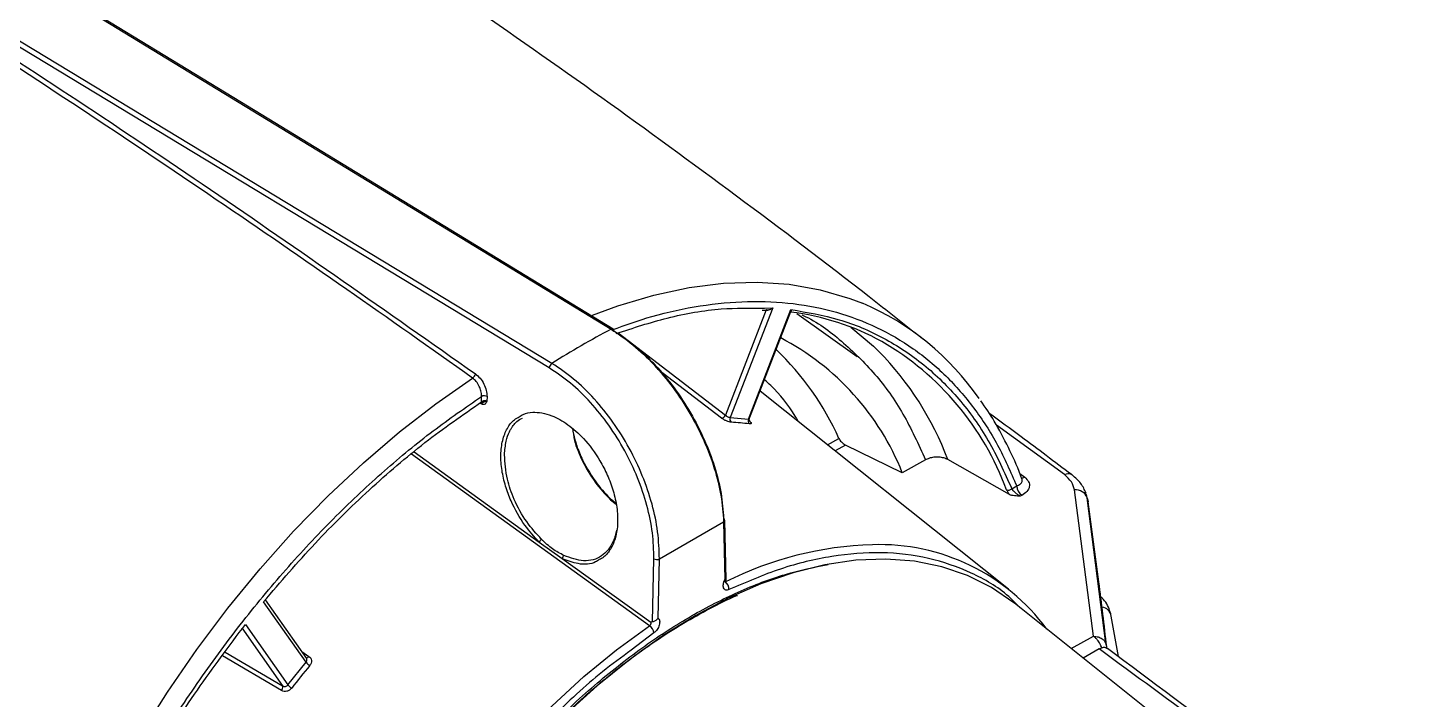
# Model space of a CAD drawing. Extents: x 7 to 135, y 3 to 97.
# Drawn here: x 99.84 to 105.27, y 9.06 to 11.7 of the extents above; entities that cross this region are included whole.
import ezdxf

# ---------------------------------------------------------------- set-up
doc = ezdxf.new("R2010")
doc.units = 0
doc.header["$MEASUREMENT"] = 0
doc.layers.add('OBJECT', color=7, linetype='CONTINUOUS')

msp = doc.modelspace()

# ---------------------------------------------------------------- linework, layer by layer
at = {"layer": 'OBJECT'}
for p, q in [((99.1299, 12.3403), (102.1244, 10.5148)), ((101.8818, 10.3631), (98.8763, 12.1823)), ((101.8921, 10.3807), (98.8866, 12.1999)), ((102.7568, 10.5981), (102.5904, 10.1692)), ((102.6619, 10.1628), (102.8283, 10.5917)), ((102.7246, 10.5975), (102.7568, 10.5981)), ((102.7319, 10.5909), (102.5719, 10.1784)), ((102.664, 10.1601), (102.8285, 10.5842)), ((102.7161, 10.5893), (102.7394, 10.5892)), ((103.0884, 10.406), (102.8513, 10.5757)), ((102.1244, 10.5148), (102.1342, 10.5088)), ((102.1517, 10.5001), (102.5719, 10.1784)), ((102.5567, 10.1663), (102.3057, 10.3585)), ((103.6808, 9.4959), (102.7075, 10.2723)), ((101.6164, 10.2302), (101.6168, 10.2513)), ((101.638, 10.251), (101.6376, 10.2326)), ((102.5904, 10.1692), (102.6619, 10.1628)), ((103.8994, 9.945), (103.6332, 10.1388)), ((102.9716, 10.0617), (103.0162, 10.0865)), ((103.0426, 10.061), (103.0013, 10.038)), ((103.2647, 9.9525), (103.0426, 10.061)), ((102.2745, 9.3532), (101.3417, 10.0253)), ((101.3521, 10.0342), (101.8425, 9.6808)), ((103.3554, 10.0031), (103.2647, 9.9525)), ((103.6843, 9.867), (103.4429, 10.0038)), ((103.7251, 9.9489), (103.7444, 9.9349)), ((103.6933, 9.8899), (103.7126, 9.9007)), ((102.1174, 9.8512), (102.1453, 9.8312)), ((102.1262, 9.8446), (102.1183, 9.8502)), ((102.1214, 9.8467), (102.1434, 9.8289)), ((102.1443, 9.8315), (102.1262, 9.8446)), ((103.7332, 9.8639), (103.7267, 9.8603)), ((104.0131, 9.3115), (103.9393, 9.885)), ((103.9829, 9.87), (103.9803, 9.8765)), ((103.9889, 9.8546), (103.9829, 9.87)), ((103.9861, 9.8645), (103.9841, 9.8704)), ((103.9891, 9.8532), (103.9863, 9.867)), ((104.0619, 9.2833), (103.9889, 9.8546)), ((104.0638, 9.279), (103.9907, 9.8492)), ((102.3128, 9.6149), (102.5645, 9.7602)), ((102.5645, 9.7602), (102.5697, 9.5337)), ((102.5743, 9.5325), (102.5689, 9.7667)), ((101.8425, 9.6808), (101.9327, 9.6159)), ((101.9327, 9.6159), (102.2789, 9.3664)), ((102.2861, 9.368), (102.2916, 9.6152)), ((102.3076, 9.3824), (102.3128, 9.6149)), ((100.9315, 9.224), (100.7695, 9.4545)), ((100.9292, 9.2102), (100.7628, 9.447)), ((105.2701, 8.1915), (103.704, 9.4408)), ((100.6772, 9.3448), (100.8372, 9.1171)), ((100.6913, 9.358), (100.8577, 9.1212)), ((102.2861, 9.368), (102.2789, 9.3664)), ((104.1109, 9.232), (104.0829, 9.3909)), ((102.2916, 9.3249), (102.2026, 9.2576)), ((103.9266, 9.2633), (104.0131, 9.3115)), ((104.0131, 9.3115), (104.0132, 9.3115)), ((100.8326, 9.0992), (100.6012, 9.235)), ((100.6117, 9.2494), (100.8372, 9.1171)), ((100.9119, 9.2519), (100.9402, 9.2331)), ((104.0353, 9.2625), (103.9728, 9.2264)), ((104.0661, 9.2664), (104.0659, 9.2681)), ((104.0661, 9.2649), (104.0661, 9.2664)), ((100.8577, 9.1212), (100.9292, 9.2102))]:
    msp.add_line(p, q, dxfattribs=at)
at = {"layer": 'OBJECT', "flags": 128}
for points in [[(102.1314, 10.5152), (100.6458, 11.4208), (99.1369, 12.3408)], [(102.0509, 10.57), (102.1503, 10.6067), (102.2912, 10.6487), (102.4294, 10.6783), (102.5644, 10.6952), (102.6954, 10.6994), (102.8219, 10.6908), (102.9433, 10.6695), (103.059, 10.6356), (103.1086, 10.6165)], [(103.0632, 10.5228), (103.1524, 10.4479), (103.173, 10.4279)], [(99.7219, 7.6315), (99.7756, 7.8179), (99.8383, 8.005), (99.9098, 8.1918), (99.9897, 8.3775), (100.0777, 8.5613), (100.1733, 8.7422), (100.2761, 8.9195), (100.3856, 9.0923), (100.5013, 9.2598), (100.6227, 9.4212), (100.7492, 9.5759), (100.8803, 9.723), (101.0152, 9.8619), (101.1534, 9.9919), (101.2943, 10.1125), (101.4371, 10.223), (101.5813, 10.3231)], [(101.6164, 10.2302), (101.6163, 10.228), (101.6159, 10.2262), (101.615, 10.2247), (101.6138, 10.2237), (101.6124, 10.2231), (101.6106, 10.2231), (101.6087, 10.2235), (101.6078, 10.2238)], [(103.927, 9.9457), (103.9281, 9.9451), (103.9302, 9.9436)], [(102.1214, 9.8467), (102.1227, 9.8474), (102.1238, 9.8478), (102.1248, 9.8479), (102.1256, 9.8478), (102.1262, 9.8473), (102.1264, 9.8466), (102.1265, 9.8457), (102.1262, 9.8446)], [(103.9907, 9.8492), (103.9922, 9.8398), (103.9922, 9.8383)], [(103.704, 9.4408), (103.7016, 9.4428), (103.6145, 9.5026), (103.5201, 9.5499), (103.419, 9.5844), (103.312, 9.6059), (103.1995, 9.6144), (103.0824, 9.6096), (102.9613, 9.5917), (102.8371, 9.5607), (102.7105, 9.5169), (102.5822, 9.4605), (102.4532, 9.3919), (102.3242, 9.3115), (102.1959, 9.2198), (102.0693, 9.1175), (101.9451, 9.005)], [(100.941, 7.5117), (101.0019, 7.6804), (101.0719, 7.8482), (101.1504, 8.0142), (101.237, 8.1772), (101.3311, 8.3363), (101.4321, 8.4904), (101.5394, 8.6385), (101.6522, 8.7798), (101.77, 8.9132), (101.8919, 9.0381), (102.0171, 9.1535), (102.145, 9.2587), (102.2745, 9.3532)], [(104.0661, 9.2664), (104.066, 9.2694), (104.0638, 9.279)]]:
    msp.add_lwpolyline(points, dxfattribs=at)
at = {"layer": 'OBJECT'}
for centre, radius, start, end in [((102.6991, 9.6501), 1.0495, 34.3991, 67.0351), ((102.6996, 9.5776), 1.0127, 61.3843, 82.729), ((103.5425, 7.79), 3.0717, 117.4955, 122.4991), ((102.1281, 10.5098), 0.00621, 351.1465, 126.4154), ((102.029, 9.6507), 1.0791, 23.8199, 46.5938), ((102.3159, 9.5755), 1.0209, 21.6703, 62.4368), ((102.6239, 9.4994), 1.1179, 20.2215, 59.8977), ((101.9056, 10.3609), 0.0239, 124.3432, 174.8174), ((102.3006, 9.5746), 1.2203, 20.5924, 44.3653), ((101.5667, 10.3447), 0.0261, 303.878, 349.2907), ((101.6099, 10.2218), 0.00639, 356.9401, 31.2317), ((101.6271, 10.2301), 0.0236, 62.5085, 115.8294), ((102.5529, 10.1865), 0.0206, 280.6874, 336.986), ((102.6062, 10.1628), 0.017, 157.8842, 227.4941), ((102.677, 10.156), 0.0166, 155.8062, 227.1074), ((102.5429, 9.1708), 0.9808, 82.8057, 86.9753), ((103.914, 9.9171), 0.0314, 65.5466, 117.7359), ((103.6802, 9.9023), 0.018, 246.0578, 316.3418), ((103.7581, 9.902), 0.0455, 181.6244, 236.743), ((103.736, 9.9513), 0.0185, 247.0012, 297.0448), ((103.9439, 9.8369), 0.0484, 21.5678, 95.5173), ((102.3144, 9.3007), 1.7638, 18.1182, 18.3036), ((102.5619, 9.7665), 0.00677, 292.0221, 67.7669), ((101.8635, 9.6713), 0.023, 120.3897, 155.5937), ((103.1887, 8.2975), 1.3736, 91.7265, 116.6914), ((103.1743, 8.8544), 0.8165, 36.4555, 91.8928), ((101.9472, 9.6161), 0.0145, 123.4851, 180.9389), ((102.3025, 9.6362), 0.0236, 242.5085, 295.8294), ((102.5493, 9.4961), 0.0364, 357.7676, 51.984), ((104.0414, 9.3845), 0.042, 8.8459, 82.4489), ((102.2498, 9.3189), 0.0423, 8.2541, 54.1987), ((103.9781, 6.6849), 3.9394, 140.3804, 142.0304), ((100.9295, 9.2401), 0.0128, 268.894, 326.8471), ((100.9712, 9.2417), 0.0524, 216.8577, 238.2438), ((100.8182, 9.1125), 0.0196, 317.4247, 13.7184), ((100.9049, 9.1617), 0.0621, 220.5985, 238.5846)]:
    msp.add_arc(centre, radius, start, end, dxfattribs=at)
for points, knots in [([(101.5813, 10.3231), (101.417, 10.4395), (101.0827, 10.6764), (100.5717, 11.0274), (100.0433, 11.3819), (99.513, 11.7278), (98.9855, 12.0628), (98.4652, 12.384), (97.9411, 12.6991), (97.5904, 12.9023), (97.4144, 13.0042)], [0, 0, 0, 0, 0.118989, 0.241992, 0.369009, 0.500039, 0.623805, 0.748387, 0.873785, 1, 1, 1, 1]), ([(97.4243, 13.0219), (97.773, 12.8182), (98.4702, 12.411), (99.5141, 11.7548), (100.5556, 11.0691), (101.2469, 10.583), (101.5924, 10.3399)], [0, 0, 0, 0, 0.25003, 0.5000579, 0.7500548, 1, 1, 1, 1]), ([(103.344, 10.4768), (103.2746, 10.5318), (103.035, 10.7218), (102.6163, 11.0373), (102.0883, 11.4236), (101.5511, 11.7994), (101.1087, 12.0994), (100.8429, 12.2703), (100.7614, 12.3227)], [0, 0, 0, 0, 0.083949, 0.289789, 0.495873, 0.702164, 0.908626, 1, 1, 1, 1]), ([(102.1275, 10.5125), (102.1798, 10.5311), (102.2969, 10.5727), (102.4748, 10.6098), (102.6604, 10.6275), (102.8394, 10.6192), (103.0087, 10.5853), (103.166, 10.5261), (103.3094, 10.4424), (103.4368, 10.3361), (103.5469, 10.2092), (103.6405, 10.0655), (103.6887, 9.9553), (103.7126, 9.9007)], [0, 0, 0, 0, 0.073937, 0.165467, 0.258957, 0.353004, 0.447496, 0.541994, 0.636041, 0.729525, 0.821061, 0.911248, 1, 1, 1, 1]), ([(102.1435, 10.4976), (102.2106, 10.5197), (102.351, 10.5659), (102.5461, 10.5989), (102.6688, 10.5979), (102.7246, 10.5975)], [0, 0, 0, 0, 0.3328913, 0.6964746, 1, 1, 1, 1]), ([(102.7568, 10.5981), (102.7551, 10.5967), (102.7517, 10.594), (102.7461, 10.5913), (102.7413, 10.59), (102.7376, 10.5897), (102.7344, 10.5899), (102.7327, 10.5906), (102.7319, 10.5909)], [0, 0, 0, 0, 0.249829, 0.499343, 0.644997, 0.775034, 0.892148, 1, 1, 1, 1]), ([(102.8283, 10.5917), (102.8921, 10.5808), (103.0203, 10.5588), (103.194, 10.4846), (103.3518, 10.3807), (103.489, 10.2452), (103.6059, 10.0836), (103.6642, 9.9543), (103.6933, 9.8899)], [0, 0, 0, 0, 0.165461, 0.332207, 0.5, 0.667784, 0.834534, 1, 1, 1, 1]), ([(102.8283, 10.5917), (102.8287, 10.5901), (102.8293, 10.5872), (102.8287, 10.5852), (102.8284, 10.5843)], [0, 0, 0, 0, 0.543159, 1, 1, 1, 1]), ([(102.8705, 10.5711), (102.8725, 10.5702), (102.9301, 10.5458), (103.0283, 10.4702), (103.1604, 10.343), (103.2715, 10.1876), (103.3275, 10.0644), (103.3554, 10.0031)], [0, 0, 0, 0, 0.008989, 0.257952, 0.506901, 0.75437, 1, 1, 1, 1]), ([(102.1244, 10.5148), (102.1529, 10.4955), (102.21, 10.4571), (102.2921, 10.3781), (102.3678, 10.2871), (102.4342, 10.1861), (102.4893, 10.0787), (102.5301, 9.9699), (102.5576, 9.8612), (102.5621, 9.7944), (102.5645, 9.7602)], [0, 0, 0, 0, 0.125536, 0.250753, 0.375675, 0.500324, 0.624651, 0.75007, 0.872262, 1, 1, 1, 1]), ([(102.1342, 10.5088), (102.1621, 10.49), (102.2177, 10.4526), (102.298, 10.3754), (102.3719, 10.2868), (102.4369, 10.1879), (102.4907, 10.0831), (102.531, 9.9762), (102.5577, 9.8705), (102.5622, 9.8053), (102.5645, 9.7728)], [0, 0, 0, 0, 0.125719, 0.250525, 0.375694, 0.500217, 0.625479, 0.750016, 0.875168, 1, 1, 1, 1]), ([(102.3128, 9.6149), (102.3118, 9.65), (102.3099, 9.7186), (102.2862, 9.8298), (102.2487, 9.9406), (102.1967, 10.0496), (102.1327, 10.152), (102.0588, 10.2437), (101.9777, 10.3232), (101.9207, 10.3615), (101.8921, 10.3807)], [0, 0, 0, 0, 0.128141, 0.25071, 0.37607, 0.500341, 0.624825, 0.749582, 0.874632, 1, 1, 1, 1]), ([(101.6168, 10.2513), (101.6168, 10.2551), (101.6167, 10.2622), (101.6139, 10.2757), (101.6077, 10.2922), (101.5962, 10.3104), (101.5862, 10.3189), (101.5813, 10.3231)], [0, 0, 0, 0, 0.149148, 0.282417, 0.50059, 0.756832, 1, 1, 1, 1]), ([(101.5924, 10.3399), (101.5987, 10.3346), (101.6113, 10.3239), (101.6264, 10.3005), (101.6365, 10.2748), (101.6375, 10.259), (101.638, 10.251)], [0, 0, 0, 0, 0.250228, 0.500087, 0.750006, 1, 1, 1, 1]), ([(102.2916, 9.6152), (102.2908, 9.6488), (102.2891, 9.7158), (102.2663, 9.8242), (102.2297, 9.9332), (102.1789, 10.0399), (102.1164, 10.1401), (102.0441, 10.2298), (101.9651, 10.3072), (101.9096, 10.3445), (101.8818, 10.3631)], [0, 0, 0, 0, 0.1256658, 0.2505387, 0.3756704, 0.5002271, 0.6254859, 0.7500199, 0.8751766, 1, 1, 1, 1]), ([(102.8581, 10.1523), (102.8539, 10.1595), (102.8233, 10.2132), (102.7786, 10.2687), (102.7332, 10.309), (102.7247, 10.3165)], [0, 0, 0, 0, 0.112275, 0.83467, 1, 1, 1, 1]), ([(99.807, 7.646), (99.8309, 7.7283), (99.8791, 7.8941), (99.9728, 8.1459), (100.0828, 8.3999), (100.2103, 8.6533), (100.3536, 8.9026), (100.511, 9.1434), (100.6803, 9.3728), (100.8592, 9.5875), (101.0447, 9.7846), (101.2342, 9.9617), (101.4249, 10.1194), (101.5532, 10.2076), (101.6168, 10.2513)], [0, 0, 0, 0, 0.080321, 0.16194, 0.244772, 0.329378, 0.414487, 0.5, 0.585518, 0.670628, 0.755228, 0.838065, 0.919682, 1, 1, 1, 1]), ([(100.7628, 9.447), (100.8292, 9.5245), (100.9624, 9.68), (101.1749, 9.8877), (101.3934, 10.0755), (101.5422, 10.1787), (101.6164, 10.2302)], [0, 0, 0, 0, 0.249262, 0.5, 0.750738, 1, 1, 1, 1]), ([(101.6086, 10.2256), (101.6094, 10.2252), (101.6111, 10.2245), (101.6146, 10.2243), (101.6172, 10.2255), (101.619, 10.2263)], [0, 0, 0, 0, 0.23724, 0.478969, 1, 1, 1, 1]), ([(101.6376, 10.2326), (101.6355, 10.228), (101.6324, 10.2212), (101.625, 10.2189), (101.6201, 10.2196), (101.6175, 10.2209), (101.6162, 10.2215)], [0, 0, 0, 0, 0.500411, 0.749563, 0.874847, 1, 1, 1, 1]), ([(101.6376, 10.2326), (101.6361, 10.2332), (101.6338, 10.2341), (101.63, 10.2344), (101.6264, 10.2343), (101.6227, 10.2335), (101.6191, 10.232), (101.6173, 10.2308), (101.6164, 10.2302)], [0, 0, 0, 0, 0.239892, 0.367317, 0.499487, 0.699788, 0.837499, 1, 1, 1, 1]), ([(101.619, 10.2263), (101.6216, 10.2278), (101.6258, 10.2302), (101.6326, 10.2324), (101.6359, 10.2325), (101.6376, 10.2326)], [0, 0, 0, 0, 0.41307, 0.690928, 1, 1, 1, 1]), ([(103.7328, 9.9283), (103.7311, 9.9332), (103.716, 9.9767), (103.6805, 10.0526), (103.6294, 10.1507), (103.5903, 10.2081), (103.5723, 10.2345)], [0, 0, 0, 0, 0.042292, 0.37729, 0.713916, 1, 1, 1, 1]), ([(101.8425, 9.6808), (101.8232, 9.7018), (101.7801, 9.7486), (101.7363, 9.8274), (101.7088, 9.9013), (101.6946, 9.963), (101.6903, 10.0243), (101.6973, 10.0808), (101.7157, 10.1272), (101.7386, 10.1583), (101.7576, 10.1685), (101.7642, 10.172)], [0, 0, 0, 0, 0.136879, 0.305055, 0.401289, 0.50431, 0.612411, 0.723242, 0.834071, 0.942167, 1, 1, 1, 1]), ([(101.7063, 10.0232), (101.7078, 10.0413), (101.7104, 10.0746), (101.722, 10.1062), (101.7315, 10.1243), (101.7376, 10.1336), (101.7434, 10.1414), (101.7489, 10.1476), (101.7588, 10.1578), (101.7687, 10.1628), (101.7766, 10.1667)], [0, 0, 0, 0, 0.276876, 0.505744, 0.583894, 0.654327, 0.717044, 0.772044, 0.819326, 1, 1, 1, 1]), ([(101.7642, 10.172), (101.7691, 10.1753), (101.7844, 10.1856), (101.8259, 10.1923), (101.8859, 10.1826), (101.9552, 10.1439), (102.0215, 10.0848), (102.0739, 10.0141), (102.1107, 9.9426), (102.1337, 9.8805), (102.1479, 9.816), (102.1512, 9.7536), (102.143, 9.6981), (102.124, 9.6538), (102.1016, 9.6248), (102.0837, 9.6152), (102.0776, 9.6119)], [0, 0, 0, 0, 0.02924, 0.091517, 0.200352, 0.288936, 0.37752, 0.486357, 0.548634, 0.615305, 0.685265, 0.756994, 0.828724, 0.898686, 0.96536, 1, 1, 1, 1]), ([(102.5947, 10.1502), (102.592, 10.1506), (102.5866, 10.1513), (102.576, 10.1551), (102.5654, 10.1603), (102.5596, 10.1643), (102.5567, 10.1663)], [0, 0, 0, 0, 0.24998, 0.499782, 0.749127, 1, 1, 1, 1]), ([(102.5719, 10.1784), (102.5726, 10.1778), (102.574, 10.1765), (102.577, 10.1742), (102.5812, 10.1718), (102.5863, 10.1697), (102.5891, 10.1694), (102.5904, 10.1692)], [0, 0, 0, 0, 0.139818, 0.270029, 0.501055, 0.752073, 1, 1, 1, 1]), ([(102.6619, 10.1628), (102.663, 10.1627), (102.6648, 10.1626), (102.665, 10.1635), (102.6652, 10.1639)], [0, 0, 0, 0, 0.612522, 1, 1, 1, 1]), ([(102.6644, 10.156), (102.6644, 10.156), (102.6646, 10.1559), (102.6645, 10.1567), (102.6642, 10.1592), (102.665, 10.1622), (102.6654, 10.1637)], [0, 0, 0, 0, 0.042202, 0.239086, 0.619994, 1, 1, 1, 1]), ([(103.927, 9.9457), (103.8615, 9.9949), (103.7545, 10.0751), (103.6462, 10.1549), (103.6042, 10.1858)], [0, 0, 0, 0, 0.611773, 1, 1, 1, 1]), ([(101.9728, 10.127), (101.9747, 10.1111), (101.9796, 10.0708), (102.0106, 9.9965), (102.0579, 9.9142), (102.1006, 9.8687), (102.1214, 9.8467)], [0, 0, 0, 0, 0.16678, 0.421361, 0.719673, 1, 1, 1, 1]), ([(101.9764, 10.105), (101.9802, 10.0896), (101.9887, 10.0558), (102.0175, 9.9883), (102.0629, 9.9114), (102.1065, 9.8653), (102.1262, 9.8446)], [0, 0, 0, 0, 0.164932, 0.364508, 0.714269, 1, 1, 1, 1]), ([(102.6643, 10.1566), (102.6665, 10.1547), (102.671, 10.1508), (102.6733, 10.1464), (102.6719, 10.1437), (102.6678, 10.1438), (102.6658, 10.1439)], [0, 0, 0, 0, 0.250089, 0.499956, 0.749358, 1, 1, 1, 1]), ([(103.0162, 10.0865), (103.0173, 10.0844), (103.0197, 10.0801), (103.0259, 10.073), (103.0332, 10.0666), (103.0391, 10.0628), (103.042, 10.0613), (103.0426, 10.061)], [0, 0, 0, 0, 0.243971, 0.488094, 0.725805, 0.945379, 1, 1, 1, 1]), ([(101.8518, 9.6911), (101.8315, 9.7134), (101.7896, 9.7593), (101.7441, 9.8431), (101.7116, 9.9349), (101.7082, 9.9915), (101.7063, 10.0232)], [0, 0, 0, 0, 0.2422236, 0.4999908, 0.7199669, 1, 1, 1, 1]), ([(103.4429, 10.0038), (103.4378, 10.0062), (103.4276, 10.011), (103.4081, 10.014), (103.3879, 10.0136), (103.3694, 10.0098), (103.3597, 10.0051), (103.3554, 10.0031)], [0, 0, 0, 0, 0.199355, 0.398467, 0.604141, 0.823636, 1, 1, 1, 1]), ([(103.9393, 9.885), (103.9364, 9.8958), (103.9307, 9.9173), (103.9098, 9.9357), (103.8994, 9.945)], [0, 0, 0, 0, 0.498689, 1, 1, 1, 1]), ([(103.9845, 9.8726), (103.9785, 9.8858), (103.9668, 9.912), (103.9424, 9.9331), (103.9302, 9.9436)], [0, 0, 0, 0, 0.503868, 1, 1, 1, 1]), ([(103.6729, 9.8859), (103.6743, 9.8829), (103.6769, 9.8771), (103.6818, 9.8704), (103.6843, 9.867)], [0, 0, 0, 0, 0.5001229, 1, 1, 1, 1]), ([(103.7267, 9.8603), (103.7252, 9.8611), (103.7222, 9.8629), (103.7172, 9.8663), (103.7121, 9.8704), (103.7056, 9.876), (103.6985, 9.883), (103.695, 9.8876), (103.6933, 9.8899)], [0, 0, 0, 0, 0.115729, 0.237005, 0.365058, 0.500932, 0.749862, 1, 1, 1, 1]), ([(103.7126, 9.9007), (103.7177, 9.903), (103.7277, 9.9076), (103.7337, 9.9164), (103.7348, 9.9235), (103.7336, 9.927), (103.7331, 9.9284)], [0, 0, 0, 0, 0.346507, 0.691865, 0.877886, 1, 1, 1, 1]), ([(103.7444, 9.9349), (103.7503, 9.9292), (103.7622, 9.9177), (103.764, 9.8977), (103.7549, 9.8786), (103.7404, 9.8688), (103.7332, 9.8639)], [0, 0, 0, 0, 0.2497048, 0.4994826, 0.7493641, 1, 1, 1, 1]), ([(103.7267, 9.8603), (103.7193, 9.8608), (103.7082, 9.8615), (103.6954, 9.8632), (103.6885, 9.865), (103.6856, 9.8664), (103.6843, 9.867)], [0, 0, 0, 0, 0.500732, 0.749883, 0.881702, 1, 1, 1, 1]), ([(104.0656, 9.2712), (104.0554, 9.3559), (104.0328, 9.5451), (104.0066, 9.734), (103.9922, 9.8384)], [0, 0, 0, 0, 0.447899, 1, 1, 1, 1]), ([(102.1452, 9.7277), (102.1437, 9.7201), (102.1415, 9.7093), (102.1375, 9.6971), (102.1351, 9.6906), (102.1281, 9.6735), (102.1139, 9.6496), (102.0778, 9.6169), (102.0202, 9.5992), (101.9655, 9.6188), (101.9392, 9.6282)], [0, 0, 0, 0, 0.0744421, 0.1067544, 0.1306814, 0.1462226, 0.3018983, 0.438431, 0.729848, 1, 1, 1, 1]), ([(101.9392, 9.6282), (101.924, 9.6361), (101.9011, 9.6479), (101.8752, 9.6691), (101.8613, 9.6819), (101.8544, 9.6886), (101.8518, 9.6911)], [0, 0, 0, 0, 0.498349, 0.748845, 0.907486, 1, 1, 1, 1]), ([(102.0776, 9.6119), (102.0729, 9.6089), (102.05, 9.5939), (102.0005, 9.5902), (101.9537, 9.6079), (101.9327, 9.6159)], [0, 0, 0, 0, 0.12281, 0.606403, 1, 1, 1, 1]), ([(103.7259, 9.4234), (103.7114, 9.4384), (103.6557, 9.4962), (103.5361, 9.5639), (103.3697, 9.6234), (103.1856, 9.6448), (102.9906, 9.6298), (102.7898, 9.5824), (102.6531, 9.5237), (102.5856, 9.4946)], [0, 0, 0, 0, 0.055545, 0.214036, 0.373909, 0.533782, 0.692273, 0.848072, 1, 1, 1, 1]), ([(100.9934, 7.501), (100.9974, 7.5145), (101.0271, 7.6136), (101.1041, 7.8001), (101.2248, 8.0562), (101.3678, 8.3056), (101.5274, 8.5428), (101.7007, 8.7627), (101.8823, 8.9599), (102.068, 9.1316), (102.2536, 9.2762), (102.4387, 9.3954), (102.6235, 9.4894), (102.8039, 9.5589), (102.9191, 9.5818), (102.9746, 9.5929)], [0, 0, 0, 0, 0.013334, 0.098229, 0.18398, 0.270416, 0.356846, 0.442597, 0.527497, 0.609477, 0.689523, 0.767493, 0.845458, 0.925503, 1, 1, 1, 1]), ([(102.5856, 9.4946), (102.5833, 9.4938), (102.5788, 9.492), (102.5727, 9.4926), (102.5678, 9.4955), (102.5644, 9.5007), (102.5629, 9.5077), (102.5632, 9.5159), (102.5654, 9.5249), (102.5683, 9.5308), (102.5697, 9.5337)], [0, 0, 0, 0, 0.124952, 0.249942, 0.374541, 0.499762, 0.62495, 0.749939, 0.874867, 1, 1, 1, 1]), ([(102.5696, 9.5227), (102.5696, 9.5227), (102.5699, 9.5225), (102.5702, 9.5235), (102.5707, 9.5248), (102.5712, 9.5261), (102.5714, 9.5266)], [0, 0, 0, 0, 0.0946986, 0.4443712, 0.8314434, 1, 1, 1, 1]), ([(102.5742, 9.5325), (102.5742, 9.5325), (102.5745, 9.5325), (102.5733, 9.5326), (102.571, 9.5333), (102.5697, 9.5337)], [0, 0, 0, 0, 0.036973, 0.432056, 1, 1, 1, 1]), ([(102.5714, 9.5266), (102.5717, 9.5272), (102.5723, 9.5289), (102.5736, 9.5312), (102.5744, 9.5327)], [0, 0, 0, 0, 0.3504957, 1, 1, 1, 1]), ([(101.3306, 8.2257), (101.3536, 8.2643), (101.3884, 8.3228), (101.4465, 8.4116), (101.5033, 8.4946), (101.5736, 8.5907), (101.65, 8.6882), (101.7324, 8.7863), (101.8199, 8.8827), (101.9114, 8.9761), (102.0065, 9.0654), (102.1042, 9.1495), (102.2041, 9.2278), (102.3055, 9.2996), (102.4079, 9.3645), (102.5106, 9.4211), (102.581, 9.4568), (102.6167, 9.4713), (102.6185, 9.472)], [0, 0, 0, 0, 0.067678, 0.102497, 0.16028, 0.220059, 0.283978, 0.350459, 0.41886, 0.488673, 0.559535, 0.631184, 0.703425, 0.77612, 0.849166, 0.922501, 0.996092, 1, 1, 1, 1]), ([(104.081, 9.3992), (104.0756, 9.4172), (104.0681, 9.442), (104.0457, 9.4623), (104.0396, 9.4678)], [0, 0, 0, 0, 0.729355, 1, 1, 1, 1]), ([(99.8264, 7.6576), (99.8554, 7.7555), (99.9137, 7.9521), (100.0306, 8.2487), (100.1678, 8.5426), (100.3256, 8.8287), (100.4994, 9.1035), (100.6275, 9.2734), (100.6913, 9.358)], [0, 0, 0, 0, 0.165461, 0.332207, 0.5, 0.667784, 0.834534, 1, 1, 1, 1]), ([(102.2789, 9.3664), (102.279, 9.3651), (102.2793, 9.3627), (102.2785, 9.3588), (102.277, 9.3554), (102.2753, 9.3539), (102.2745, 9.3532)], [0, 0, 0, 0, 0.257735, 0.512479, 0.75903, 1, 1, 1, 1]), ([(102.3076, 9.3824), (102.3057, 9.3801), (102.3026, 9.3763), (102.2968, 9.372), (102.2909, 9.3694), (102.2877, 9.3685), (102.2861, 9.368)], [0, 0, 0, 0, 0.295239, 0.500556, 0.750397, 1, 1, 1, 1]), ([(102.3076, 9.3824), (102.309, 9.3811), (102.3119, 9.3786), (102.314, 9.3721), (102.3144, 9.3642), (102.3129, 9.3555), (102.3095, 9.3464), (102.3046, 9.3379), (102.2985, 9.3302), (102.2939, 9.3267), (102.2916, 9.3249)], [0, 0, 0, 0, 0.125086, 0.250242, 0.374809, 0.499483, 0.624581, 0.749702, 0.874734, 1, 1, 1, 1]), ([(104.0132, 9.3115), (104.0196, 9.3111), (104.032, 9.3102), (104.047, 9.3026), (104.057, 9.2934), (104.0604, 9.2864), (104.0619, 9.2833)], [0, 0, 0, 0, 0.2951, 0.569758, 0.806962, 1, 1, 1, 1]), ([(104.0458, 9.2665), (104.0439, 9.2716), (104.0396, 9.2828), (104.0302, 9.296), (104.021, 9.3058), (104.0159, 9.3096), (104.0132, 9.3115)], [0, 0, 0, 0, 0.276044, 0.614418, 0.801486, 1, 1, 1, 1]), ([(102.2026, 9.2576), (102.165, 9.2301), (102.0583, 9.1518), (101.8867, 8.992), (101.6916, 8.7825), (101.5079, 8.5483), (101.3401, 8.297), (101.1933, 8.0348), (101.0735, 7.782), (101.0142, 7.6175), (100.9874, 7.543)], [0, 0, 0, 0, 0.072945, 0.207024, 0.34342, 0.481005, 0.61859, 0.754986, 0.889066, 1, 1, 1, 1]), ([(104.0353, 9.2625), (104.0401, 9.2647), (104.0497, 9.2691), (104.061, 9.2688), (104.0657, 9.2648), (104.0673, 9.2634)], [0, 0, 0, 0, 0.394353, 0.788573, 1, 1, 1, 1]), ([(104.9996, 8.5545), (104.8193, 8.6866), (104.4973, 8.9223), (104.1765, 9.1586), (104.0353, 9.2625)], [0, 0, 0, 0, 0.560008, 1, 1, 1, 1]), ([(104.0619, 9.2833), (104.062, 9.2829), (104.062, 9.2824), (104.0622, 9.2815), (104.0624, 9.2808), (104.0626, 9.2801), (104.0629, 9.2794), (104.0631, 9.2788), (104.0633, 9.2782), (104.0636, 9.2778), (104.0638, 9.2779), (104.0639, 9.2782), (104.0638, 9.2787), (104.0638, 9.279)], [0, 0, 0, 0, 0.135755, 0.19461, 0.25085, 0.311579, 0.375121, 0.438063, 0.500884, 0.619797, 0.750916, 0.873674, 1, 1, 1, 1]), ([(105.018, 8.5545), (104.8737, 8.6624), (104.557, 8.8993), (104.2403, 9.1355), (104.0678, 9.2641)], [0, 0, 0, 0, 0.455566, 1, 1, 1, 1]), ([(100.9292, 9.2102), (100.9302, 9.2117), (100.9324, 9.2149), (100.9328, 9.2202), (100.9314, 9.2242), (100.9294, 9.2271), (100.9279, 9.2283), (100.9271, 9.2289)], [0, 0, 0, 0, 0.248122, 0.499401, 0.730191, 0.86029, 1, 1, 1, 1]), ([(100.9402, 9.2331), (100.9427, 9.2309), (100.9478, 9.2265), (100.9508, 9.2169), (100.9497, 9.2064), (100.9456, 9.2002), (100.9436, 9.1971)], [0, 0, 0, 0, 0.2500887, 0.4999561, 0.7493585, 1, 1, 1, 1]), ([(100.8725, 9.1087), (100.8698, 9.1059), (100.8645, 9.1003), (100.8536, 9.0959), (100.8422, 9.0951), (100.8358, 9.0978), (100.8326, 9.0992)], [0, 0, 0, 0, 0.24998, 0.499782, 0.749127, 1, 1, 1, 1]), ([(100.8372, 9.1171), (100.8381, 9.1167), (100.8398, 9.1157), (100.8435, 9.1148), (100.8482, 9.1149), (100.8537, 9.117), (100.8564, 9.1198), (100.8577, 9.1212)], [0, 0, 0, 0, 0.139818, 0.270029, 0.501055, 0.752073, 1, 1, 1, 1])]:
    msp.add_open_spline(points, degree=3, knots=knots, dxfattribs=at)

doc.saveas('drawing.dxf')
